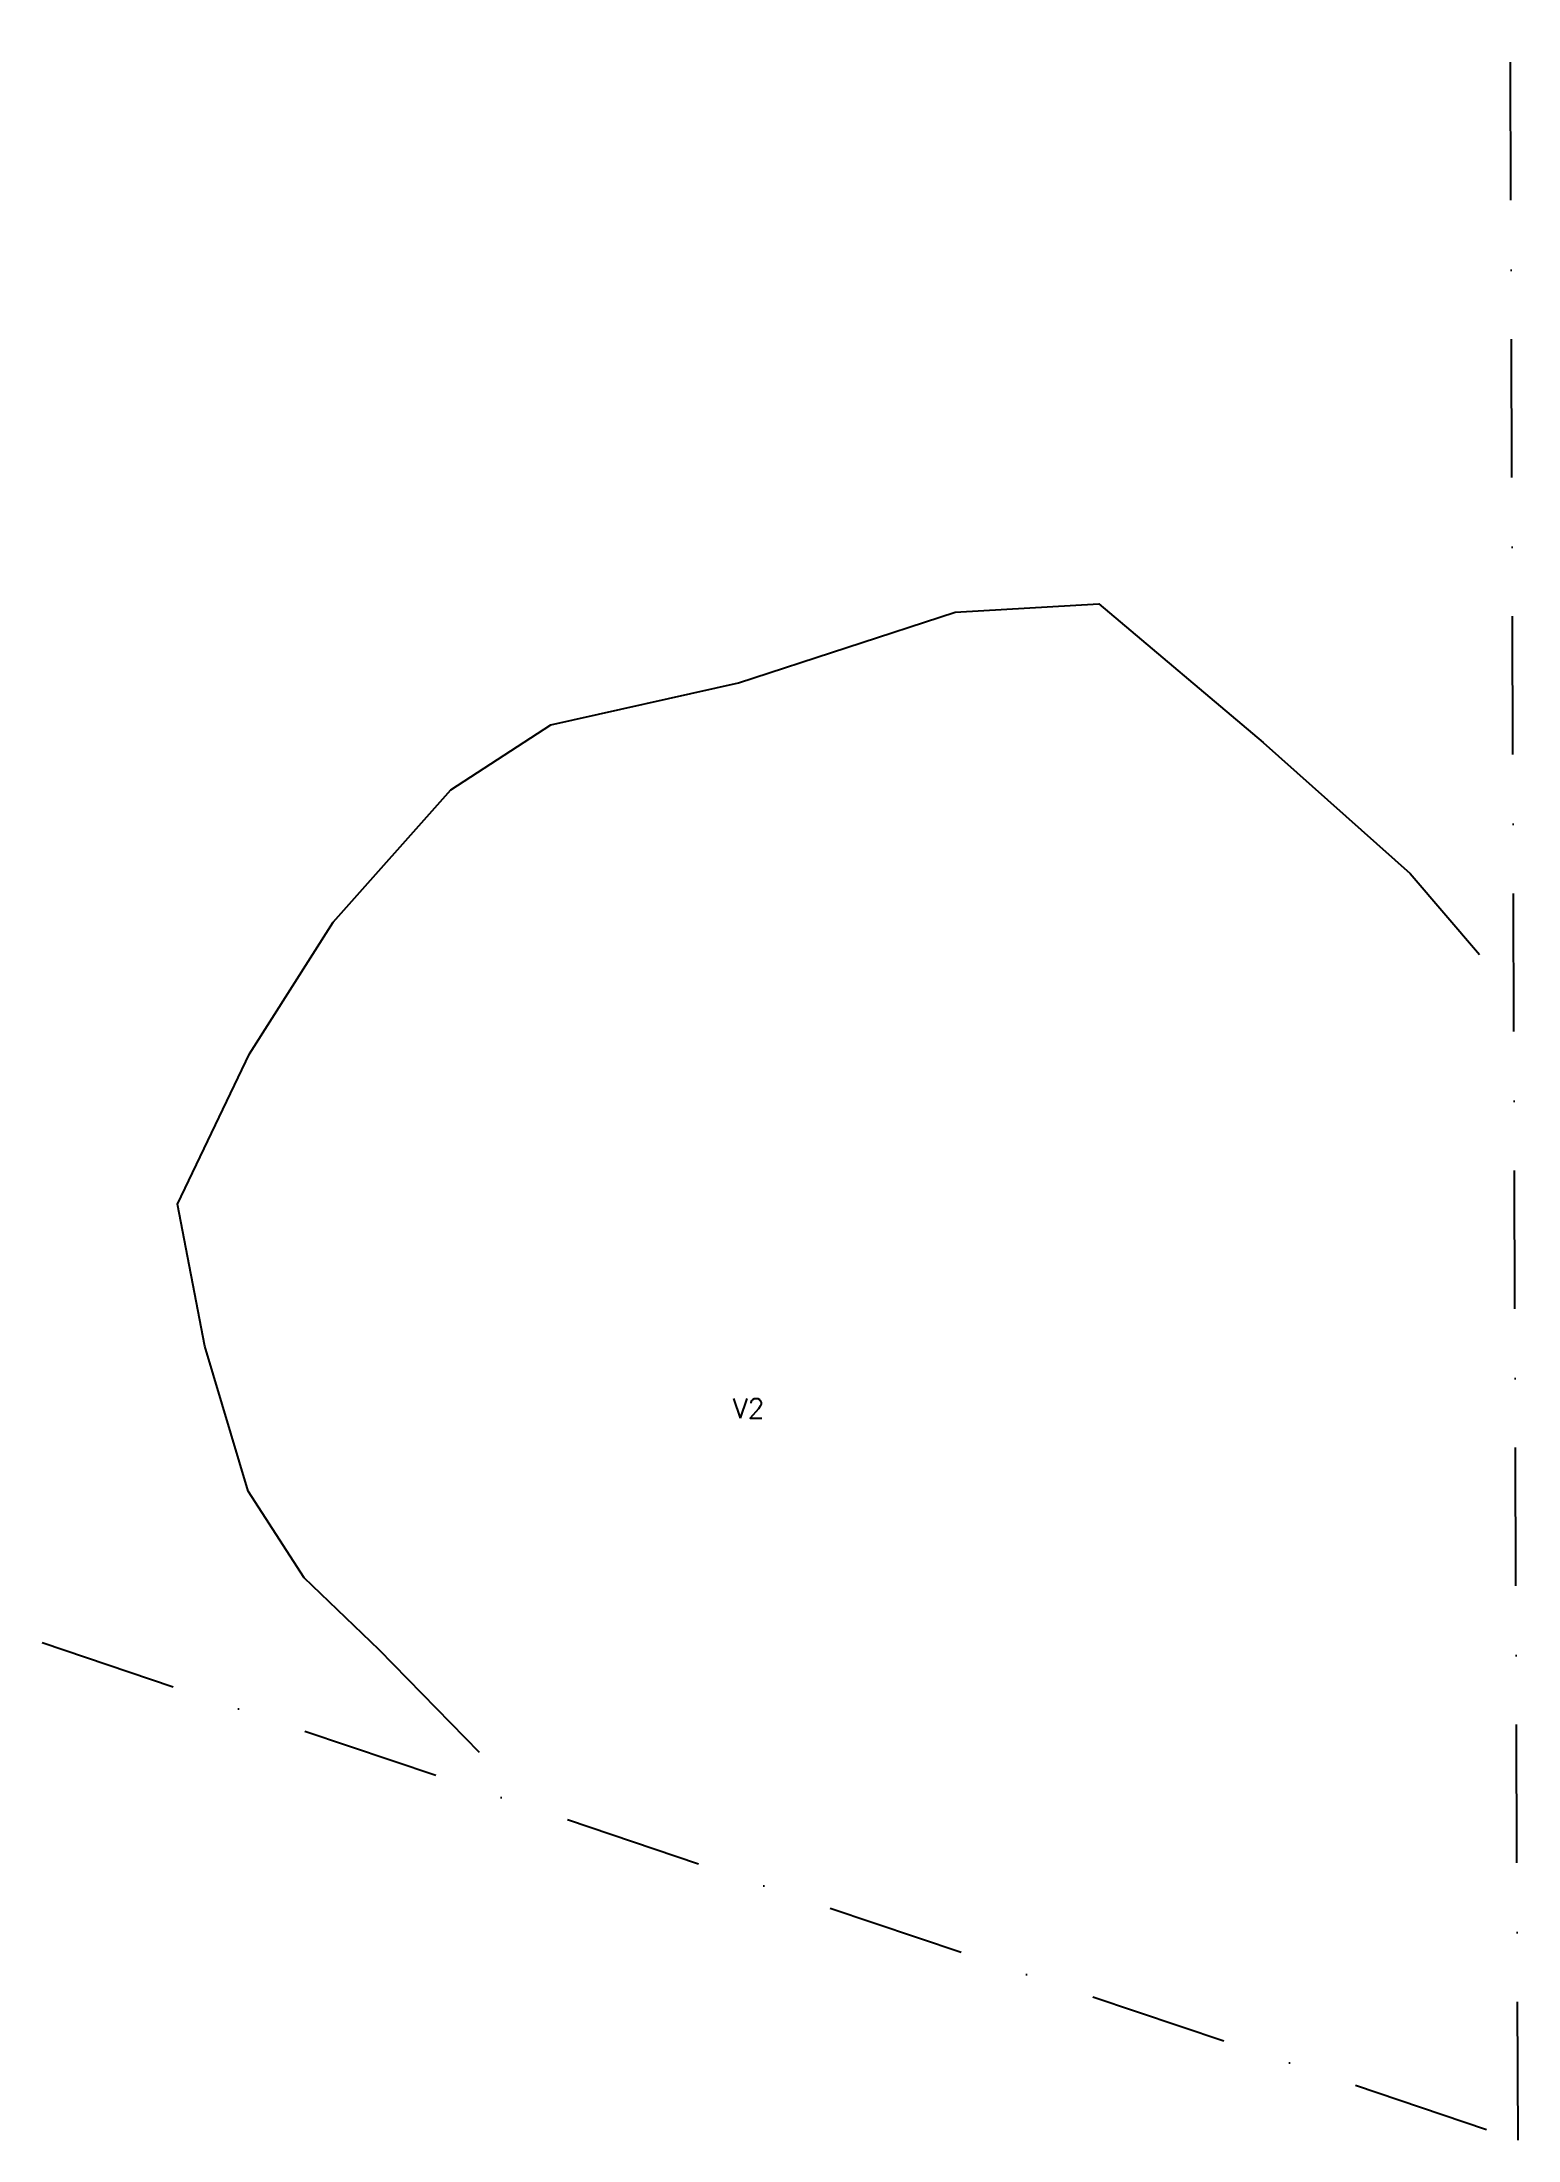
# Model space of a CAD drawing. Header units: metres. Extents: x 640 to 907, y -2459 to -2080.
import ezdxf

# ---------------------------------------------------------------- set-up
doc = ezdxf.new("R2010")
doc.units = ezdxf.units.M
doc.header["$LTSCALE"] = 25
doc.header["$MEASUREMENT"] = 0
doc.linetypes.add('STRICHPUNKTX2', pattern=[2, 1, -0.5, 0, -0.5])
for name, color, linetype in [('BEFUND', 1, 'CONTINUOUS'), ('BEFUNDSCHRAFF', 1, 'CONTINUOUS'), ('GRABUNGSGRENZE', 3, 'STRICHPUNKTX2')]:
    doc.layers.add(name, color=color, linetype=linetype)
doc.styles.get("Standard").update_dxf_attribs({"font": 'txt.shx'})

msp = doc.modelspace()

# ---------------------------------------------------------------- linework, layer by layer
at = {"layer": 'BEFUND'}
msp.add_lwpolyline([(718.94, -2389.26), (700.77, -2370.7), (687.22, -2357.71), (677.09, -2342.03), (669.29, -2315.82), (664.34, -2290.12), (677.33, -2262.97), (692.45, -2239.18), (713.73, -2215.22), (731.81, -2203.46), (765.71, -2195.85), (804.88, -2183.1), (830.87, -2181.62), (860.53, -2206.69), (887.09, -2230.38), (899.67, -2245)], dxfattribs=at)
at = {"layer": 'GRABUNGSGRENZE'}
msp.add_lwpolyline([(639.85, -2369.4), (906.61, -2459.34), (905.22, -2080.01)], dxfattribs=at)

# ---------------------------------------------------------------- texts
at = {"layer": 'BEFUNDSCHRAFF'}
msp.add_text('V2', height=3.5, dxfattribs=at).set_placement((764.7, -2328.8))

doc.saveas('drawing.dxf')
